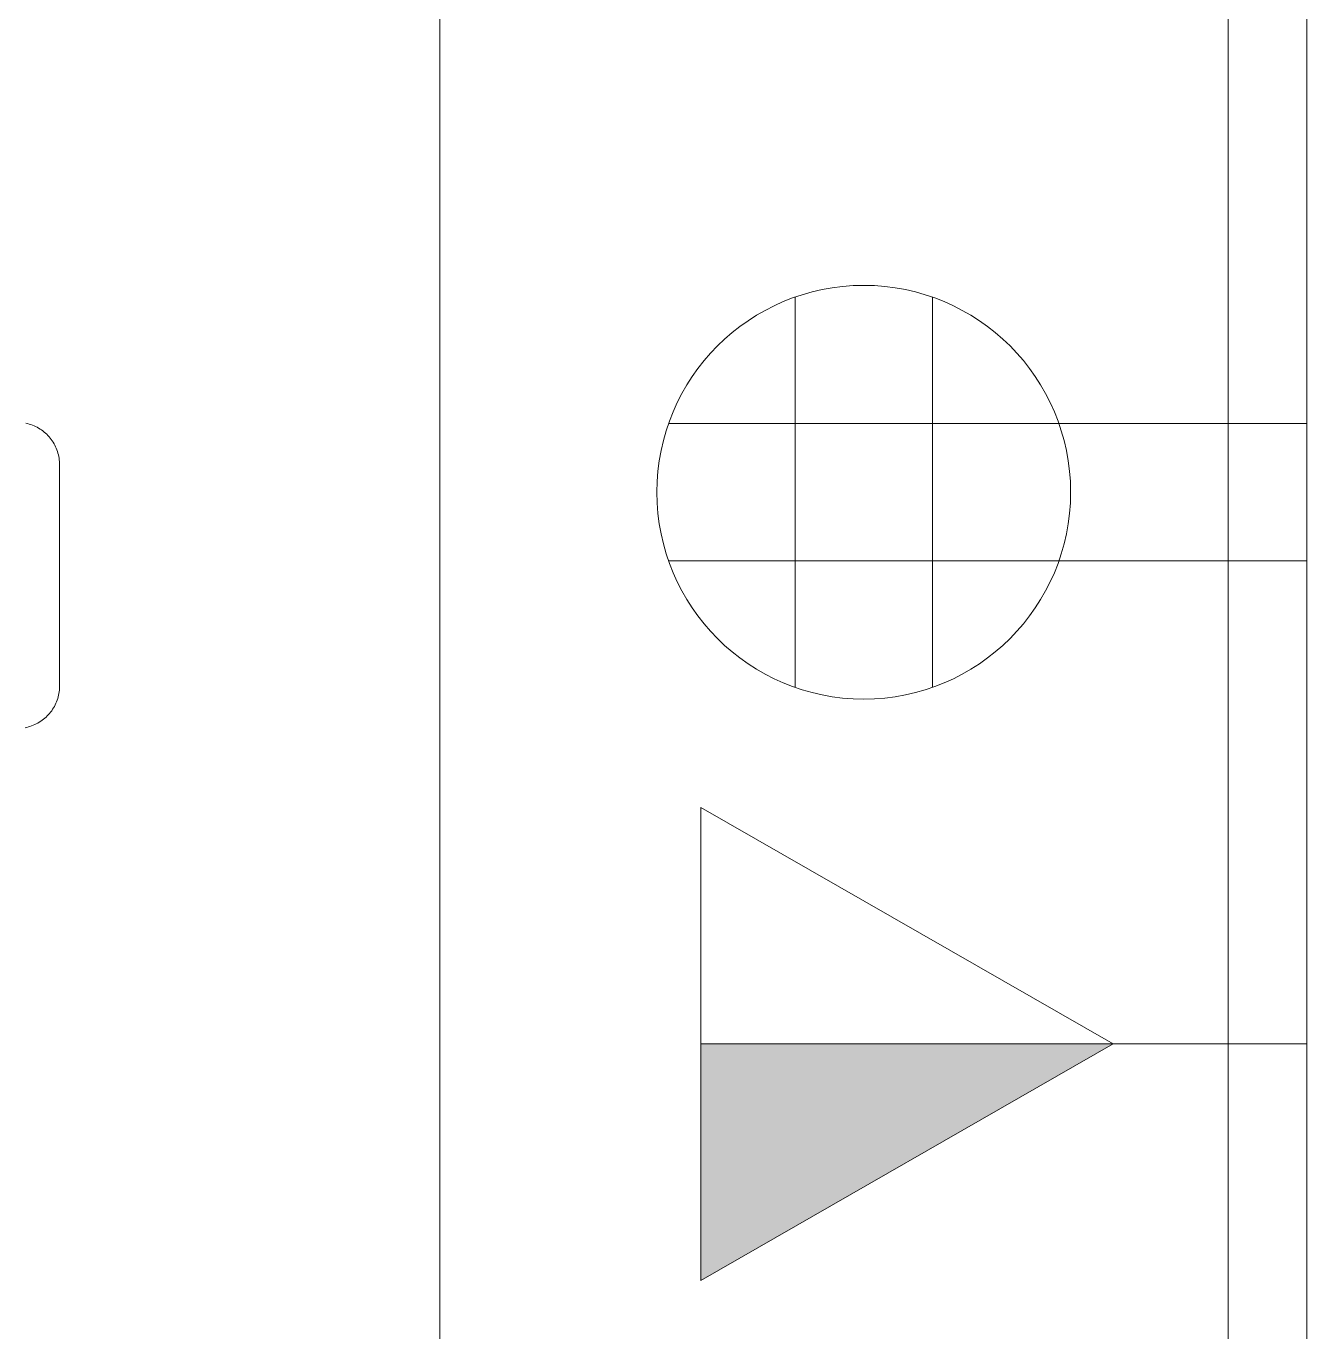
# Model space of a CAD drawing. Header units: inches. Extents: x 1 to 4637, y -664 to 702.
# Drawn here: x 1673.79 to 1706.29, y -600.97 to -567.83 of the extents above; entities that cross this region are included whole.
import ezdxf

# ---------------------------------------------------------------- set-up
doc = ezdxf.new("R2010")
doc.units = ezdxf.units.IN
doc.header["$MEASUREMENT"] = 0
for name, color, linetype, lineweight in [('A-ANNO-NOTE', 131, 'Continuous', 20), ('I-FURN', 30, 'Continuous', 9), ('I-WALL', 2, 'Continuous', 9)]:
    doc.layers.add(name, color=color, linetype=linetype, lineweight=lineweight)

# ---------------------------------------------------------------- blocks, each defined once
blk = doc.blocks.new('Desk - Group 3 - Typical-2357169-New Construction - Tel_Data_Elec Plan')
at = {"layer": 'I-FURN'}
for p, q in [((0, 0), (0, 48)), ((20, 48), (20, 0)), ((29.65, 19.598), (29.65, 13.99))]:
    blk.add_line(p, q, dxfattribs=at)
at = {"layer": 'I-FURN', "flags": 128}
for points in [[(30.528, 20.661), (30.486, 20.652), (30.444, 20.642), (30.403, 20.629), (30.362, 20.615), (30.321, 20.6), (30.282, 20.582), (30.243, 20.564), (30.204, 20.543), (30.167, 20.521), (30.131, 20.498), (30.095, 20.473), (30.061, 20.447), (30.027, 20.42), (29.995, 20.391), (29.964, 20.361), (29.934, 20.329), (29.905, 20.297), (29.878, 20.263), (29.852, 20.229), (29.828, 20.193), (29.805, 20.156), (29.783, 20.119), (29.763, 20.08), (29.745, 20.041), (29.728, 20.001), (29.712, 19.961), (29.699, 19.92), (29.687, 19.878), (29.676, 19.836), (29.668, 19.794), (29.661, 19.751), (29.655, 19.708), (29.652, 19.665), (29.65, 19.622), (29.65, 19.598)], [(29.65, 13.99), (29.651, 13.947), (29.653, 13.904), (29.658, 13.861), (29.664, 13.818), (29.671, 13.775), (29.681, 13.733), (29.692, 13.691), (29.705, 13.65), (29.719, 13.609), (29.735, 13.569), (29.753, 13.529), (29.772, 13.49), (29.793, 13.452), (29.815, 13.415), (29.839, 13.379), (29.864, 13.344), (29.891, 13.31), (29.918, 13.277), (29.948, 13.245), (29.978, 13.214), (30.01, 13.184), (30.043, 13.156), (30.076, 13.129), (30.111, 13.104), (30.147, 13.08), (30.184, 13.057), (30.222, 13.036), (30.261, 13.016), (30.3, 12.998), (30.34, 12.982), (30.381, 12.967), (30.422, 12.953), (30.463, 12.942), (30.506, 12.932)]]:
    blk.add_lwpolyline(points, dxfattribs=at)

msp = doc.modelspace()

# ---------------------------------------------------------------- hatches: boundary and pattern name
at = {"layer": 'A-ANNO-NOTE', "lineweight": 9}
msp.add_hatch(color=256, dxfattribs=at).paths.add_polyline_path([(1690.908, -599.665), (1701.367, -593.665), (1690.908, -593.665)], flags=0)

# ---------------------------------------------------------------- linework, layer by layer
at = {"layer": 'A-ANNO-NOTE'}
for p, q in [((1693.298, -584.614), (1693.298, -574.709)), ((1696.782, -584.614), (1696.782, -574.709)), ((1706.286, -577.92), (1690.087, -577.92)), ((1706.286, -581.404), (1690.087, -581.404)), ((1701.367, -593.665), (1690.908, -587.665)), ((1690.908, -599.665), (1690.908, -587.665)), ((1701.367, -593.665), (1690.908, -599.665)), ((1690.908, -593.665), (1701.367, -593.665)), ((1690.908, -599.665), (1690.908, -593.665)), ((1706.286, -593.665), (1690.908, -593.665)), ((1701.367, -593.665), (1690.908, -599.665))]:
    msp.add_line(p, q, dxfattribs=at)
msp.add_circle((1695.04, -579.662), 5.25, dxfattribs=at)
at = {"layer": 'I-WALL', "color": 250, "lineweight": 20}
msp.add_line((1706.286, -494.728), (1706.286, -642.603), dxfattribs=at)

# ---------------------------------------------------------------- block references
at = {"layer": 'I-FURN', "rotation": 180}
msp.add_blockref('Desk - Group 3 - Typical-2357169-New Construction - Tel_Data_Elec Plan', (1704.286, -564.978), dxfattribs=at)

doc.saveas('drawing.dxf')
